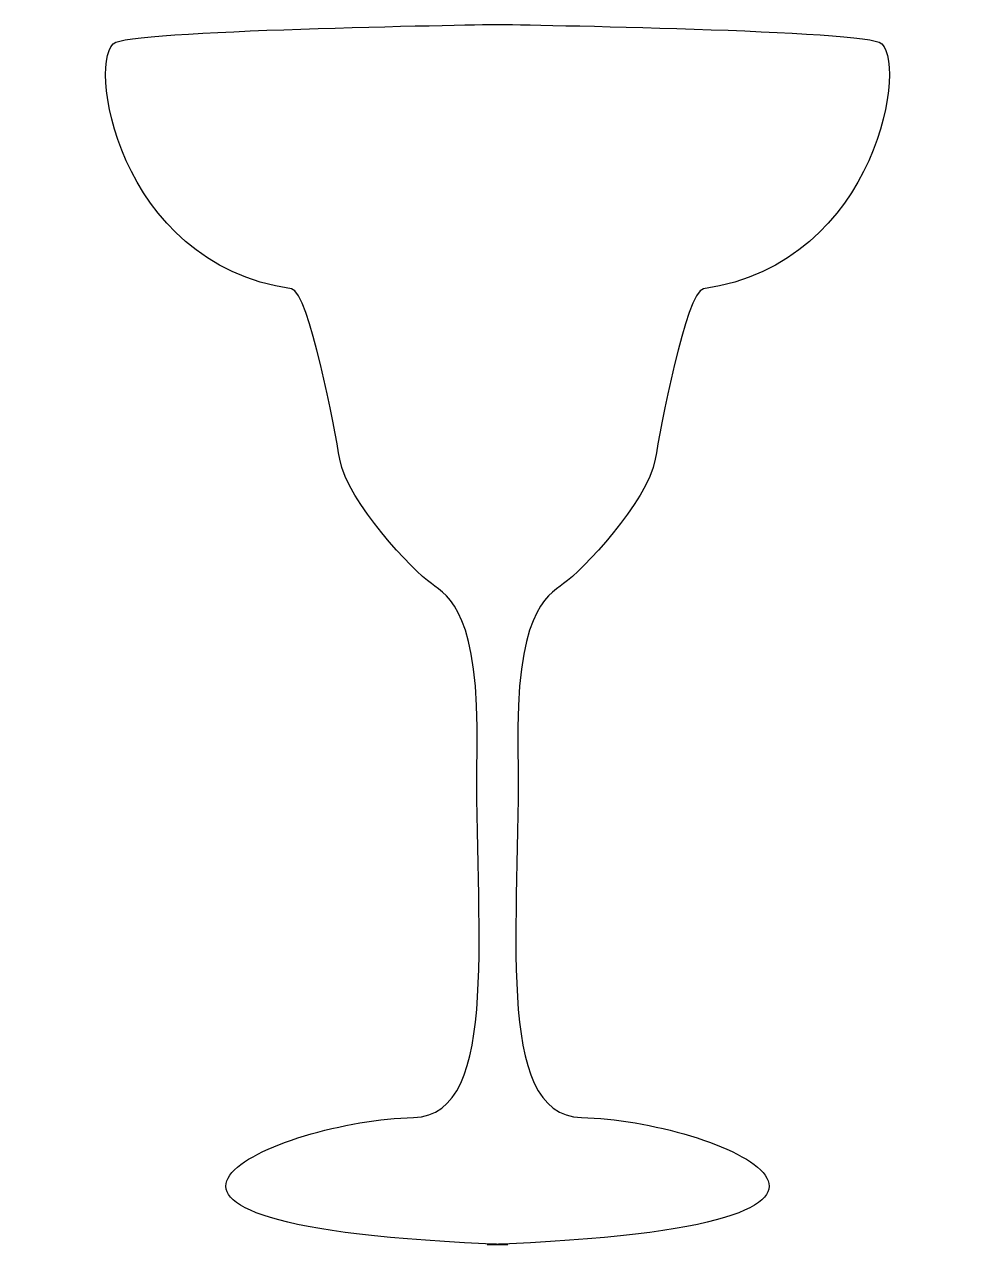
# Model space of a CAD drawing. Header units: centimetres. Extents: x -7 to 7, y -9.1 to 9.1.
import ezdxf

# ---------------------------------------------------------------- set-up
doc = ezdxf.new("R2010")
doc.units = ezdxf.units.CM
doc.header["$MEASUREMENT"] = 0
doc.layers.add('Camada 1', color=7, linetype='Continuous')

msp = doc.modelspace()

# ---------------------------------------------------------------- linework, layer by layer
at = {"layer": 'Camada 1'}
msp.add_open_spline([(-0.15116, -9.06932), (7.02871, -8.80479), (3.21204, -7.21769), (1.24703, -7.17988), (1.24703, -7.17988), (-0.0775, -7.15443), (0.3485, -4.23192), (0.30231, -1.7383), (0.30231, -1.7383), (0.26453, 0.3023), (0.718, 0.56683), (0.98253, 0.75577), (0.98253, 0.75577), (1.24703, 0.94471), (2.22956, 1.96502), (2.34291, 2.6074), (2.34291, 2.6074), (2.41511, 3.01676), (2.79638, 5.10147), (3.06091, 5.13925), (3.06091, 5.13925), (5.67417, 5.51258), (6.12182, 8.61582), (5.66835, 8.80479), (5.66835, 8.80479), (5.21483, 8.99376), (0, 9.06932), (0, 9.06932), (0, 9.06932), (0, 9.06932), (-5.21486, 8.99376), (-5.66833, 8.80479), (-5.66833, 8.80479), (-6.1218, 8.61585), (-5.67418, 5.51261), (-3.06091, 5.13925), (-3.06091, 5.13925), (-2.79638, 5.10147), (-2.41517, 3.01676), (-2.34291, 2.6074), (-2.34291, 2.6074), (-2.22954, 1.96499), (-1.24703, 0.94471), (-0.9825, 0.75577), (-0.9825, 0.75577), (-0.71797, 0.5668), (-0.2645, 0.3023), (-0.30231, -1.7383), (-0.30231, -1.7383), (-0.34851, -4.23192), (0.07747, -7.15443), (-1.24703, -7.17988), (-1.24703, -7.17988), (-3.21206, -7.21769), (-7.02873, -8.80479), (0.15116, -9.06932), (0.15116, -9.06932), (0.15116, -9.06932), (-0.15116, -9.06932), (-0.15116, -9.06932)], degree=3, knots=[0, 0, 0, 0, 0.0625, 0.0625, 0.0625, 0.0625, 0.125, 0.125, 0.125, 0.125, 0.1875, 0.1875, 0.1875, 0.1875, 0.25, 0.25, 0.25, 0.25, 0.3125, 0.3125, 0.3125, 0.3125, 0.375, 0.375, 0.375, 0.375, 0.4375, 0.4375, 0.4375, 0.4375, 0.5, 0.5, 0.5, 0.5, 0.5625, 0.5625, 0.5625, 0.5625, 0.625, 0.625, 0.625, 0.625, 0.6875, 0.6875, 0.6875, 0.6875, 0.75, 0.75, 0.75, 0.75, 0.8125, 0.8125, 0.8125, 0.8125, 0.875, 0.875, 0.875, 0.875, 1, 1, 1, 1], dxfattribs=at)

doc.saveas('drawing.dxf')
